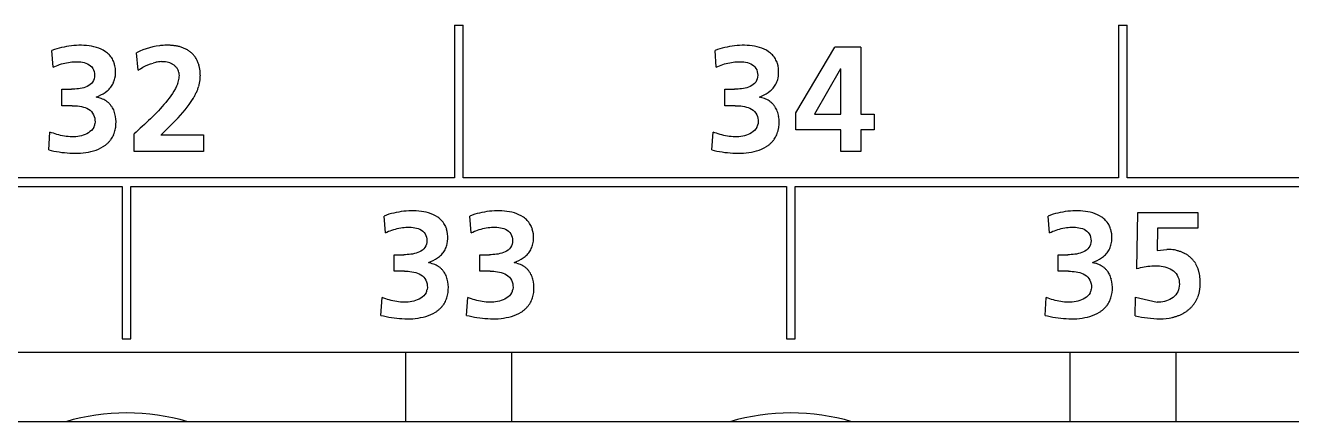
# Model space of a CAD drawing. Extents: x 168 to 388, y 259 to 356.
# Drawn here: x 346.51 to 361.04, y 277.77 to 282.32 of the extents above; entities that cross this region are included whole.
import ezdxf

# ---------------------------------------------------------------- set-up
doc = ezdxf.new("R2010")
doc.units = 0
doc.header["$MEASUREMENT"] = 0
doc.layers.get('0').update_dxf_attribs({"linetype": 'CONTINUOUS'})

msp = doc.modelspace()

# ---------------------------------------------------------------- linework, layer by layer
at = {"color": 7, "linetype": 'Continuous'}
for p, q in [((351.434, 282.318), (351.434, 280.568)), ((351.434, 282.318), (351.533, 282.318)), ((351.533, 280.568), (351.533, 282.318)), ((359.053, 282.318), (359.053, 280.568)), ((359.053, 282.318), (359.153, 282.318)), ((359.153, 280.568), (359.153, 282.318)), ((346.845, 282.039), (346.818, 282.029)), ((346.832, 281.837), (346.818, 282.029)), ((346.872, 282.048), (346.845, 282.039)), ((346.9, 282.056), (346.872, 282.048)), ((346.928, 282.063), (346.9, 282.056)), ((346.956, 282.069), (346.928, 282.063)), ((346.984, 282.075), (346.956, 282.069)), ((347.013, 282.079), (346.984, 282.075)), ((347.041, 282.083), (347.013, 282.079)), ((347.07, 282.086), (347.041, 282.083)), ((347.099, 282.088), (347.07, 282.086)), ((347.127, 282.089), (347.099, 282.088)), ((347.156, 282.089), (347.127, 282.089)), ((347.185, 282.088), (347.156, 282.089)), ((347.214, 282.086), (347.185, 282.088)), ((347.243, 282.083), (347.214, 282.086)), ((347.271, 282.078), (347.243, 282.083)), ((347.299, 282.072), (347.271, 282.078)), ((347.327, 282.064), (347.299, 282.072)), ((347.354, 282.055), (347.327, 282.064)), ((347.381, 282.044), (347.354, 282.055)), ((347.407, 282.031), (347.381, 282.044)), ((347.431, 282.015), (347.407, 282.031)), ((347.824, 282.02), (347.788, 282.003)), ((347.807, 281.804), (347.788, 282.003)), ((347.86, 282.035), (347.824, 282.02)), ((347.898, 282.049), (347.86, 282.035)), ((347.936, 282.06), (347.898, 282.049)), ((347.975, 282.07), (347.936, 282.06)), ((348.014, 282.078), (347.975, 282.07)), ((348.053, 282.084), (348.014, 282.078)), ((354.452, 282.039), (354.425, 282.029)), ((354.438, 281.837), (354.425, 282.029)), ((354.479, 282.048), (354.452, 282.039)), ((354.507, 282.056), (354.479, 282.048)), ((354.535, 282.063), (354.507, 282.056)), ((354.562, 282.069), (354.535, 282.063)), ((354.591, 282.075), (354.562, 282.069)), ((354.619, 282.079), (354.591, 282.075)), ((354.648, 282.083), (354.619, 282.079)), ((354.677, 282.086), (354.648, 282.083)), ((354.705, 282.088), (354.677, 282.086)), ((354.734, 282.089), (354.705, 282.088)), ((354.763, 282.089), (354.734, 282.089)), ((354.792, 282.088), (354.763, 282.089)), ((354.821, 282.086), (354.792, 282.088)), ((354.849, 282.083), (354.821, 282.086)), ((354.878, 282.078), (354.849, 282.083)), ((354.906, 282.072), (354.878, 282.078)), ((354.934, 282.064), (354.906, 282.072)), ((354.961, 282.055), (354.934, 282.064)), ((354.988, 282.044), (354.961, 282.055)), ((355.013, 282.031), (354.988, 282.044)), ((355.038, 282.015), (355.013, 282.031)), ((355.35, 281.313), (355.799, 282.068)), ((356.097, 282.068), (355.799, 282.068)), ((356.097, 282.068), (356.097, 281.297)), ((346.832, 281.837), (346.849, 281.845)), ((346.849, 281.845), (346.868, 281.853)), ((346.868, 281.853), (346.887, 281.861)), ((346.887, 281.861), (346.906, 281.868)), ((346.906, 281.868), (346.926, 281.874)), ((346.926, 281.874), (346.946, 281.88)), ((346.946, 281.88), (346.966, 281.885)), ((346.966, 281.885), (346.986, 281.889)), ((346.986, 281.889), (347.006, 281.893)), ((347.006, 281.893), (347.026, 281.895)), ((347.026, 281.895), (347.046, 281.898)), ((347.046, 281.898), (347.067, 281.899)), ((347.067, 281.899), (347.087, 281.9)), ((347.087, 281.9), (347.107, 281.9)), ((347.107, 281.9), (347.128, 281.899)), ((347.128, 281.899), (347.148, 281.898)), ((347.148, 281.898), (347.168, 281.895)), ((347.168, 281.895), (347.188, 281.89)), ((347.188, 281.89), (347.208, 281.884)), ((347.208, 281.884), (347.227, 281.876)), ((347.227, 281.876), (347.245, 281.866)), ((347.245, 281.866), (347.261, 281.854)), ((347.261, 281.854), (347.275, 281.84)), ((347.275, 281.84), (347.287, 281.823)), ((347.287, 281.823), (347.296, 281.805)), ((347.54, 281.852), (347.533, 281.88)), ((347.545, 281.824), (347.54, 281.852)), ((347.547, 281.795), (347.545, 281.824)), ((347.807, 281.804), (347.832, 281.82)), ((347.832, 281.82), (347.86, 281.836)), ((347.86, 281.836), (347.889, 281.851)), ((347.889, 281.851), (347.918, 281.864)), ((347.918, 281.864), (347.948, 281.875)), ((347.948, 281.875), (347.978, 281.885)), ((354.438, 281.837), (354.456, 281.845)), ((354.456, 281.845), (354.475, 281.853)), ((354.475, 281.853), (354.494, 281.861)), ((354.494, 281.861), (354.513, 281.868)), ((354.513, 281.868), (354.533, 281.874)), ((354.533, 281.874), (354.553, 281.88)), ((354.553, 281.88), (354.572, 281.885)), ((354.572, 281.885), (354.592, 281.889)), ((354.592, 281.889), (354.612, 281.893)), ((354.612, 281.893), (354.633, 281.895)), ((354.633, 281.895), (354.653, 281.898)), ((354.653, 281.898), (354.673, 281.899)), ((354.673, 281.899), (354.694, 281.9)), ((354.694, 281.9), (354.714, 281.9)), ((354.714, 281.9), (354.735, 281.899)), ((354.735, 281.899), (354.755, 281.898)), ((354.755, 281.898), (354.775, 281.895)), ((354.775, 281.895), (354.795, 281.89)), ((354.795, 281.89), (354.815, 281.884)), ((354.815, 281.884), (354.834, 281.876)), ((354.834, 281.876), (354.852, 281.866)), ((354.852, 281.866), (354.868, 281.854)), ((354.868, 281.854), (354.882, 281.84)), ((354.882, 281.84), (354.894, 281.823)), ((354.894, 281.823), (354.903, 281.805)), ((355.147, 281.852), (355.14, 281.88)), ((355.152, 281.824), (355.147, 281.852)), ((355.154, 281.795), (355.152, 281.824)), ((347.295, 281.685), (347.284, 281.667)), ((347.302, 281.705), (347.295, 281.685)), ((347.296, 281.805), (347.302, 281.786)), ((347.302, 281.786), (347.306, 281.765)), ((347.306, 281.725), (347.302, 281.705)), ((347.306, 281.765), (347.307, 281.745)), ((347.307, 281.745), (347.306, 281.725)), ((347.54, 281.71), (347.545, 281.739)), ((347.545, 281.739), (347.547, 281.767)), ((347.547, 281.767), (347.547, 281.795)), ((354.901, 281.685), (354.891, 281.667)), ((354.909, 281.704), (354.901, 281.685)), ((354.903, 281.805), (354.909, 281.785)), ((354.909, 281.785), (354.913, 281.764)), ((354.913, 281.724), (354.909, 281.704)), ((354.913, 281.764), (354.914, 281.744)), ((354.914, 281.744), (354.913, 281.724)), ((355.147, 281.71), (355.152, 281.739)), ((355.152, 281.739), (355.154, 281.767)), ((355.154, 281.767), (355.154, 281.795)), ((355.864, 281.818), (355.567, 281.297)), ((355.864, 281.818), (355.867, 281.818)), ((355.867, 281.297), (355.867, 281.818)), ((346.931, 281.395), (346.931, 281.584)), ((346.931, 281.584), (347.041, 281.584)), ((347.062, 281.585), (347.041, 281.584)), ((347.082, 281.586), (347.062, 281.585)), ((347.102, 281.587), (347.082, 281.586)), ((347.123, 281.59), (347.102, 281.587)), ((347.143, 281.593), (347.123, 281.59)), ((347.163, 281.597), (347.143, 281.593)), ((347.183, 281.602), (347.163, 281.597)), ((347.202, 281.609), (347.183, 281.602)), ((347.221, 281.617), (347.202, 281.609)), ((347.239, 281.626), (347.221, 281.617)), ((347.256, 281.638), (347.239, 281.626)), ((347.271, 281.651), (347.256, 281.638)), ((347.284, 281.667), (347.271, 281.651)), ((347.379, 281.519), (347.404, 281.532)), ((347.404, 281.532), (347.428, 281.548)), ((347.428, 281.548), (347.451, 281.565)), ((348.2, 281.536), (348.182, 281.509)), ((348.217, 281.563), (348.2, 281.536)), ((348.233, 281.591), (348.217, 281.563)), ((348.248, 281.619), (348.233, 281.591)), ((348.26, 281.649), (348.248, 281.619)), ((354.538, 281.395), (354.538, 281.584)), ((354.538, 281.584), (354.648, 281.584)), ((354.668, 281.585), (354.648, 281.584)), ((354.689, 281.586), (354.668, 281.585)), ((354.709, 281.587), (354.689, 281.586)), ((354.729, 281.59), (354.709, 281.587)), ((354.75, 281.593), (354.729, 281.59)), ((354.77, 281.597), (354.75, 281.593)), ((354.789, 281.602), (354.77, 281.597)), ((354.809, 281.609), (354.789, 281.602)), ((354.828, 281.617), (354.809, 281.609)), ((354.846, 281.626), (354.828, 281.617)), ((354.863, 281.638), (354.846, 281.626)), ((354.878, 281.651), (354.863, 281.638)), ((354.891, 281.667), (354.878, 281.651)), ((354.986, 281.519), (355.011, 281.532)), ((355.011, 281.532), (355.035, 281.548)), ((355.035, 281.548), (355.058, 281.565)), ((347.048, 281.395), (346.931, 281.395)), ((347.048, 281.395), (347.069, 281.395)), ((347.069, 281.395), (347.091, 281.394)), ((347.091, 281.394), (347.112, 281.392)), ((347.112, 281.392), (347.134, 281.389)), ((347.134, 281.389), (347.156, 281.385)), ((347.156, 281.385), (347.178, 281.38)), ((347.326, 281.495), (347.353, 281.506)), ((347.353, 281.506), (347.379, 281.519)), ((348.081, 281.385), (348.06, 281.361)), ((348.102, 281.409), (348.081, 281.385)), ((348.123, 281.433), (348.102, 281.409)), ((348.143, 281.458), (348.123, 281.433)), ((348.163, 281.483), (348.143, 281.458)), ((348.182, 281.509), (348.163, 281.483)), ((348.369, 281.378), (348.393, 281.41)), ((348.393, 281.41), (348.415, 281.443)), ((348.415, 281.443), (348.436, 281.476)), ((354.655, 281.395), (354.538, 281.395)), ((354.655, 281.395), (354.676, 281.395)), ((354.676, 281.395), (354.698, 281.394)), ((354.698, 281.394), (354.719, 281.392)), ((354.719, 281.392), (354.741, 281.389)), ((354.741, 281.389), (354.763, 281.385)), ((354.763, 281.385), (354.784, 281.38)), ((354.933, 281.495), (354.959, 281.506)), ((354.959, 281.506), (354.986, 281.519)), ((347.178, 281.38), (347.198, 281.373)), ((347.198, 281.373), (347.218, 281.365)), ((347.218, 281.365), (347.237, 281.355)), ((347.237, 281.355), (347.255, 281.342)), ((347.255, 281.342), (347.27, 281.328)), ((347.27, 281.328), (347.284, 281.311)), ((347.284, 281.311), (347.295, 281.292)), ((347.295, 281.292), (347.303, 281.272)), ((347.303, 281.272), (347.308, 281.251)), ((347.308, 281.251), (347.311, 281.23)), ((347.551, 281.242), (347.547, 281.272)), ((347.553, 281.212), (347.551, 281.242)), ((347.948, 281.246), (347.925, 281.224)), ((347.971, 281.269), (347.948, 281.246)), ((347.993, 281.291), (347.971, 281.269)), ((348.016, 281.314), (347.993, 281.291)), ((348.038, 281.337), (348.016, 281.314)), ((348.06, 281.361), (348.038, 281.337)), ((348.238, 281.228), (348.265, 281.257)), ((348.265, 281.257), (348.292, 281.286)), ((348.292, 281.286), (348.318, 281.316)), ((348.318, 281.316), (348.344, 281.347)), ((348.344, 281.347), (348.369, 281.378)), ((354.784, 281.38), (354.805, 281.373)), ((354.805, 281.373), (354.825, 281.365)), ((354.825, 281.365), (354.844, 281.355)), ((354.844, 281.355), (354.862, 281.342)), ((354.862, 281.342), (354.877, 281.328)), ((354.877, 281.328), (354.891, 281.311)), ((354.891, 281.311), (354.902, 281.292)), ((354.902, 281.292), (354.91, 281.272)), ((354.91, 281.272), (354.915, 281.251)), ((354.915, 281.251), (354.918, 281.23)), ((355.158, 281.242), (355.154, 281.272)), ((355.159, 281.212), (355.158, 281.242)), ((355.35, 281.119), (355.35, 281.313)), ((355.567, 281.297), (355.867, 281.297)), ((356.097, 281.297), (356.25, 281.297)), ((356.25, 281.297), (356.25, 281.119)), ((347.254, 281.097), (347.236, 281.085)), ((347.27, 281.111), (347.254, 281.097)), ((347.285, 281.128), (347.27, 281.111)), ((347.297, 281.146), (347.285, 281.128)), ((347.312, 281.208), (347.31, 281.187)), ((347.311, 281.23), (347.312, 281.208)), ((347.544, 281.12), (347.549, 281.15)), ((347.549, 281.15), (347.552, 281.181)), ((347.552, 281.181), (347.553, 281.212)), ((347.807, 281.115), (347.784, 281.093)), ((347.831, 281.136), (347.807, 281.115)), ((347.854, 281.158), (347.831, 281.136)), ((347.878, 281.18), (347.854, 281.158)), ((347.901, 281.202), (347.878, 281.18)), ((347.925, 281.224), (347.901, 281.202)), ((348.097, 281.087), (348.125, 281.115)), ((348.125, 281.115), (348.154, 281.143)), ((348.154, 281.143), (348.182, 281.171)), ((348.182, 281.171), (348.21, 281.199)), ((348.21, 281.199), (348.238, 281.228)), ((354.861, 281.097), (354.843, 281.085)), ((354.877, 281.111), (354.861, 281.097)), ((354.892, 281.128), (354.877, 281.111)), ((354.904, 281.146), (354.892, 281.128)), ((354.919, 281.208), (354.917, 281.187)), ((354.918, 281.23), (354.919, 281.208)), ((355.151, 281.12), (355.156, 281.15)), ((355.156, 281.15), (355.159, 281.181)), ((355.159, 281.181), (355.159, 281.212)), ((355.867, 281.119), (355.35, 281.119)), ((355.867, 280.87), (355.867, 281.119)), ((356.097, 281.119), (356.097, 280.87)), ((356.25, 281.119), (356.097, 281.119)), ((346.78, 280.889), (346.794, 281.093)), ((346.814, 281.085), (346.794, 281.093)), ((346.835, 281.078), (346.814, 281.085)), ((346.854, 281.071), (346.835, 281.078)), ((346.875, 281.065), (346.854, 281.071)), ((346.896, 281.06), (346.875, 281.065)), ((346.917, 281.054), (346.896, 281.06)), ((346.938, 281.05), (346.917, 281.054)), ((346.96, 281.046), (346.938, 281.05)), ((346.981, 281.043), (346.96, 281.046)), ((347.004, 281.041), (346.981, 281.043)), ((347.026, 281.039), (347.004, 281.041)), ((347.047, 281.038), (347.026, 281.039)), ((347.069, 281.038), (347.047, 281.038)), ((347.091, 281.039), (347.069, 281.038)), ((347.113, 281.042), (347.091, 281.039)), ((347.135, 281.046), (347.113, 281.042)), ((347.156, 281.051), (347.135, 281.046)), ((347.177, 281.057), (347.156, 281.051)), ((347.197, 281.065), (347.177, 281.057)), ((347.217, 281.074), (347.197, 281.065)), ((347.236, 281.085), (347.217, 281.074)), ((347.784, 281.093), (347.76, 281.071)), ((347.76, 280.87), (347.76, 281.071)), ((348.068, 281.059), (348.557, 281.059)), ((348.069, 281.059), (348.097, 281.087)), ((348.557, 281.059), (348.557, 280.87)), ((354.387, 280.889), (354.401, 281.093)), ((354.421, 281.085), (354.401, 281.093)), ((354.441, 281.078), (354.421, 281.085)), ((354.461, 281.071), (354.441, 281.078)), ((354.482, 281.065), (354.461, 281.071)), ((354.503, 281.06), (354.482, 281.065)), ((354.524, 281.054), (354.503, 281.06)), ((354.545, 281.05), (354.524, 281.054)), ((354.567, 281.046), (354.545, 281.05)), ((354.588, 281.043), (354.567, 281.046)), ((354.611, 281.041), (354.588, 281.043)), ((354.632, 281.039), (354.611, 281.041)), ((354.654, 281.038), (354.632, 281.039)), ((354.676, 281.038), (354.654, 281.038)), ((354.698, 281.039), (354.676, 281.038)), ((354.72, 281.042), (354.698, 281.039)), ((354.742, 281.046), (354.72, 281.042)), ((354.763, 281.051), (354.742, 281.046)), ((354.784, 281.057), (354.763, 281.051)), ((354.804, 281.065), (354.784, 281.057)), ((354.824, 281.074), (354.804, 281.065)), ((354.843, 281.085), (354.824, 281.074)), ((346.78, 280.889), (346.809, 280.881)), ((346.809, 280.881), (346.839, 280.874)), ((346.839, 280.874), (346.869, 280.869)), ((346.869, 280.869), (346.899, 280.864)), ((346.899, 280.864), (346.93, 280.859)), ((346.93, 280.859), (346.96, 280.856)), ((346.96, 280.856), (346.991, 280.853)), ((346.991, 280.853), (347.022, 280.851)), ((347.022, 280.851), (347.052, 280.85)), ((347.052, 280.85), (347.083, 280.849)), ((347.083, 280.849), (347.113, 280.849)), ((347.113, 280.849), (347.144, 280.851)), ((347.144, 280.851), (347.174, 280.853)), ((347.174, 280.853), (347.205, 280.857)), ((347.205, 280.857), (347.235, 280.862)), ((347.235, 280.862), (347.265, 280.868)), ((347.265, 280.868), (347.295, 280.876)), ((347.295, 280.876), (347.324, 280.886)), ((347.324, 280.886), (347.352, 280.897)), ((347.352, 280.897), (347.38, 280.91)), ((347.38, 280.91), (347.406, 280.926)), ((348.557, 280.87), (347.76, 280.87)), ((354.387, 280.889), (354.416, 280.881)), ((354.416, 280.881), (354.446, 280.874)), ((354.446, 280.874), (354.476, 280.869)), ((354.476, 280.869), (354.506, 280.864)), ((354.506, 280.864), (354.537, 280.859)), ((354.537, 280.859), (354.567, 280.856)), ((354.567, 280.856), (354.598, 280.853)), ((354.598, 280.853), (354.628, 280.851)), ((354.628, 280.851), (354.659, 280.85)), ((354.659, 280.85), (354.689, 280.849)), ((354.689, 280.849), (354.72, 280.849)), ((354.72, 280.849), (354.751, 280.851)), ((354.751, 280.851), (354.781, 280.853)), ((354.781, 280.853), (354.812, 280.857)), ((354.812, 280.857), (354.842, 280.862)), ((354.842, 280.862), (354.872, 280.868)), ((354.872, 280.868), (354.901, 280.876)), ((354.901, 280.876), (354.93, 280.886)), ((354.93, 280.886), (354.959, 280.897)), ((354.959, 280.897), (354.986, 280.91)), ((354.986, 280.91), (355.013, 280.926)), ((356.097, 280.87), (355.867, 280.87)), ((351.434, 280.568), (343.914, 280.568)), ((359.053, 280.568), (351.533, 280.568)), ((366.673, 280.568), (359.153, 280.568)), ((340.203, 280.468), (347.623, 280.468)), ((347.623, 280.468), (347.623, 278.718)), ((347.723, 280.468), (355.243, 280.468)), ((347.723, 278.718), (347.723, 280.468)), ((355.243, 280.468), (355.243, 278.718)), ((355.343, 280.468), (362.863, 280.468)), ((355.343, 278.718), (355.343, 280.468)), ((350.657, 280.139), (350.63, 280.128)), ((350.644, 279.936), (350.63, 280.128)), ((350.684, 280.148), (350.657, 280.139)), ((350.712, 280.156), (350.684, 280.148)), ((350.74, 280.163), (350.712, 280.156)), ((350.768, 280.169), (350.74, 280.163)), ((350.796, 280.174), (350.768, 280.169)), ((350.825, 280.179), (350.796, 280.174)), ((350.853, 280.183), (350.825, 280.179)), ((350.882, 280.185), (350.853, 280.183)), ((350.911, 280.187), (350.882, 280.185)), ((350.939, 280.188), (350.911, 280.187)), ((350.968, 280.189), (350.939, 280.188)), ((350.997, 280.188), (350.968, 280.189)), ((351.026, 280.186), (350.997, 280.188)), ((351.055, 280.182), (351.026, 280.186)), ((351.083, 280.178), (351.055, 280.182)), ((351.111, 280.172), (351.083, 280.178)), ((351.139, 280.164), (351.111, 280.172)), ((351.166, 280.155), (351.139, 280.164)), ((351.193, 280.143), (351.166, 280.155)), ((351.219, 280.13), (351.193, 280.143)), ((351.243, 280.115), (351.219, 280.13)), ((351.639, 280.139), (351.612, 280.128)), ((351.626, 279.936), (351.612, 280.128)), ((351.667, 280.148), (351.639, 280.139)), ((351.694, 280.156), (351.667, 280.148)), ((351.722, 280.163), (351.694, 280.156)), ((351.75, 280.169), (351.722, 280.163)), ((351.779, 280.174), (351.75, 280.169)), ((351.807, 280.179), (351.779, 280.174)), ((351.836, 280.183), (351.807, 280.179)), ((351.864, 280.185), (351.836, 280.183)), ((351.893, 280.187), (351.864, 280.185)), ((351.922, 280.188), (351.893, 280.187)), ((351.951, 280.189), (351.922, 280.188)), ((351.98, 280.188), (351.951, 280.189)), ((352.009, 280.186), (351.98, 280.188)), ((352.037, 280.182), (352.009, 280.186)), ((352.066, 280.178), (352.037, 280.182)), ((352.094, 280.172), (352.066, 280.178)), ((352.122, 280.164), (352.094, 280.172)), ((352.149, 280.155), (352.122, 280.164)), ((352.175, 280.143), (352.149, 280.155)), ((352.201, 280.13), (352.175, 280.143)), ((352.226, 280.115), (352.201, 280.13)), ((358.274, 280.138), (358.247, 280.128)), ((358.261, 279.936), (358.247, 280.128)), ((358.302, 280.148), (358.274, 280.138)), ((358.329, 280.156), (358.302, 280.148)), ((358.357, 280.163), (358.329, 280.156)), ((358.385, 280.169), (358.357, 280.163)), ((358.414, 280.174), (358.385, 280.169)), ((358.442, 280.179), (358.414, 280.174)), ((358.471, 280.183), (358.442, 280.179)), ((358.5, 280.185), (358.471, 280.183)), ((358.528, 280.187), (358.5, 280.185)), ((358.557, 280.188), (358.528, 280.187)), ((358.586, 280.189), (358.557, 280.188)), ((358.615, 280.188), (358.586, 280.189)), ((358.644, 280.186), (358.615, 280.188)), ((358.672, 280.182), (358.644, 280.186)), ((358.701, 280.178), (358.672, 280.182)), ((358.729, 280.172), (358.701, 280.178)), ((358.757, 280.164), (358.729, 280.172)), ((358.784, 280.155), (358.757, 280.164)), ((358.811, 280.143), (358.784, 280.155)), ((358.836, 280.13), (358.811, 280.143)), ((358.861, 280.115), (358.836, 280.13)), ((359.262, 279.524), (359.273, 280.168)), ((359.273, 280.168), (359.962, 280.168)), ((359.962, 280.168), (359.962, 279.99)), ((350.644, 279.936), (350.661, 279.945)), ((350.661, 279.945), (350.68, 279.953)), ((350.68, 279.953), (350.699, 279.96)), ((350.699, 279.96), (350.718, 279.967)), ((350.718, 279.967), (350.738, 279.974)), ((350.738, 279.974), (350.758, 279.979)), ((350.758, 279.979), (350.778, 279.984)), ((350.778, 279.984), (350.798, 279.989)), ((350.798, 279.989), (350.818, 279.992)), ((350.818, 279.992), (350.838, 279.995)), ((350.838, 279.995), (350.858, 279.997)), ((350.858, 279.997), (350.879, 279.999)), ((350.879, 279.999), (350.899, 280)), ((350.899, 280), (350.919, 280)), ((350.919, 280), (350.94, 279.999)), ((350.94, 279.999), (350.96, 279.997)), ((350.96, 279.997), (350.98, 279.994)), ((350.98, 279.994), (351, 279.99)), ((351, 279.99), (351.02, 279.984)), ((351.02, 279.984), (351.039, 279.976)), ((351.039, 279.976), (351.057, 279.966)), ((351.057, 279.966), (351.073, 279.954)), ((351.073, 279.954), (351.087, 279.939)), ((351.087, 279.939), (351.099, 279.923)), ((351.352, 279.952), (351.345, 279.979)), ((351.357, 279.924), (351.352, 279.952)), ((351.626, 279.936), (351.644, 279.945)), ((351.644, 279.945), (351.663, 279.953)), ((351.663, 279.953), (351.682, 279.96)), ((351.682, 279.96), (351.701, 279.967)), ((351.701, 279.967), (351.72, 279.974)), ((351.72, 279.974), (351.74, 279.979)), ((351.74, 279.979), (351.76, 279.984)), ((351.76, 279.984), (351.78, 279.989)), ((351.78, 279.989), (351.8, 279.992)), ((351.8, 279.992), (351.82, 279.995)), ((351.82, 279.995), (351.841, 279.997)), ((351.841, 279.997), (351.861, 279.999)), ((351.861, 279.999), (351.881, 280)), ((351.881, 280), (351.902, 280)), ((351.902, 280), (351.922, 279.999)), ((351.922, 279.999), (351.943, 279.997)), ((351.943, 279.997), (351.963, 279.994)), ((351.963, 279.994), (351.983, 279.99)), ((351.983, 279.99), (352.002, 279.984)), ((352.002, 279.984), (352.021, 279.976)), ((352.021, 279.976), (352.039, 279.966)), ((352.039, 279.966), (352.055, 279.954)), ((352.055, 279.954), (352.07, 279.939)), ((352.07, 279.939), (352.082, 279.923)), ((352.335, 279.952), (352.328, 279.979)), ((352.34, 279.924), (352.335, 279.952)), ((358.261, 279.936), (358.279, 279.945)), ((358.279, 279.945), (358.298, 279.953)), ((358.298, 279.953), (358.317, 279.96)), ((358.317, 279.96), (358.336, 279.967)), ((358.336, 279.967), (358.355, 279.974)), ((358.355, 279.974), (358.375, 279.979)), ((358.375, 279.979), (358.395, 279.984)), ((358.395, 279.984), (358.415, 279.989)), ((358.415, 279.989), (358.435, 279.992)), ((358.435, 279.992), (358.456, 279.995)), ((358.456, 279.995), (358.476, 279.997)), ((358.476, 279.997), (358.496, 279.999)), ((358.496, 279.999), (358.517, 280)), ((358.517, 280), (358.537, 280)), ((358.537, 280), (358.558, 279.999)), ((358.558, 279.999), (358.578, 279.997)), ((358.578, 279.997), (358.598, 279.994)), ((358.598, 279.994), (358.618, 279.99)), ((358.618, 279.99), (358.638, 279.984)), ((358.638, 279.984), (358.657, 279.976)), ((358.657, 279.976), (358.674, 279.966)), ((358.674, 279.966), (358.691, 279.954)), ((358.691, 279.954), (358.705, 279.939)), ((358.705, 279.939), (358.717, 279.923)), ((358.97, 279.952), (358.963, 279.979)), ((358.975, 279.924), (358.97, 279.952)), ((359.5, 279.99), (359.495, 279.734)), ((359.962, 279.99), (359.5, 279.99)), ((351.099, 279.923), (351.108, 279.904)), ((351.114, 279.804), (351.107, 279.785)), ((351.108, 279.904), (351.114, 279.885)), ((351.114, 279.885), (351.118, 279.865)), ((351.118, 279.824), (351.114, 279.804)), ((351.118, 279.865), (351.119, 279.845)), ((351.119, 279.845), (351.118, 279.824)), ((351.352, 279.81), (351.357, 279.838)), ((351.359, 279.895), (351.357, 279.924)), ((351.357, 279.838), (351.359, 279.867)), ((351.359, 279.867), (351.359, 279.895)), ((352.082, 279.923), (352.091, 279.904)), ((352.097, 279.804), (352.089, 279.785)), ((352.091, 279.904), (352.097, 279.885)), ((352.097, 279.885), (352.1, 279.865)), ((352.101, 279.824), (352.097, 279.804)), ((352.1, 279.865), (352.102, 279.845)), ((352.102, 279.845), (352.101, 279.824)), ((352.335, 279.81), (352.34, 279.838)), ((352.342, 279.895), (352.34, 279.924)), ((352.34, 279.838), (352.342, 279.867)), ((352.342, 279.867), (352.342, 279.895)), ((358.717, 279.923), (358.726, 279.904)), ((358.732, 279.803), (358.724, 279.784)), ((358.726, 279.904), (358.732, 279.884)), ((358.732, 279.884), (358.736, 279.864)), ((358.736, 279.823), (358.732, 279.803)), ((358.736, 279.864), (358.737, 279.844)), ((358.737, 279.844), (358.736, 279.823)), ((358.97, 279.81), (358.975, 279.838)), ((358.977, 279.895), (358.975, 279.924)), ((358.975, 279.838), (358.977, 279.867)), ((358.977, 279.867), (358.977, 279.895)), ((350.743, 279.495), (350.743, 279.684)), ((350.743, 279.684), (350.853, 279.684)), ((350.874, 279.684), (350.853, 279.684)), ((350.894, 279.685), (350.874, 279.684)), ((350.914, 279.687), (350.894, 279.685)), ((350.935, 279.689), (350.914, 279.687)), ((350.955, 279.692), (350.935, 279.689)), ((350.975, 279.697), (350.955, 279.692)), ((350.995, 279.702), (350.975, 279.697)), ((351.014, 279.708), (350.995, 279.702)), ((351.033, 279.716), (351.014, 279.708)), ((351.051, 279.726), (351.033, 279.716)), ((351.068, 279.738), (351.051, 279.726)), ((351.083, 279.751), (351.068, 279.738)), ((351.096, 279.767), (351.083, 279.751)), ((351.107, 279.785), (351.096, 279.767)), ((351.216, 279.632), (351.24, 279.648)), ((351.24, 279.648), (351.263, 279.665)), ((351.726, 279.495), (351.726, 279.684)), ((351.726, 279.684), (351.836, 279.684)), ((351.856, 279.684), (351.836, 279.684)), ((351.876, 279.685), (351.856, 279.684)), ((351.897, 279.687), (351.876, 279.685)), ((351.917, 279.689), (351.897, 279.687)), ((351.937, 279.692), (351.917, 279.689)), ((351.957, 279.697), (351.937, 279.692)), ((351.977, 279.702), (351.957, 279.697)), ((351.996, 279.708), (351.977, 279.702)), ((352.015, 279.716), (351.996, 279.708)), ((352.033, 279.726), (352.015, 279.716)), ((352.05, 279.738), (352.033, 279.726)), ((352.065, 279.751), (352.05, 279.738)), ((352.079, 279.767), (352.065, 279.751)), ((352.089, 279.785), (352.079, 279.767)), ((352.199, 279.632), (352.223, 279.648)), ((352.223, 279.648), (352.246, 279.665)), ((358.361, 279.495), (358.361, 279.684)), ((358.361, 279.684), (358.471, 279.684)), ((358.491, 279.684), (358.471, 279.684)), ((358.511, 279.685), (358.491, 279.684)), ((358.532, 279.687), (358.511, 279.685)), ((358.552, 279.689), (358.532, 279.687)), ((358.572, 279.692), (358.552, 279.689)), ((358.592, 279.697), (358.572, 279.692)), ((358.612, 279.702), (358.592, 279.697)), ((358.631, 279.708), (358.612, 279.702)), ((358.65, 279.716), (358.631, 279.708)), ((358.668, 279.726), (358.65, 279.716)), ((358.685, 279.738), (358.668, 279.726)), ((358.701, 279.751), (358.685, 279.738)), ((358.714, 279.767), (358.701, 279.751)), ((358.724, 279.784), (358.714, 279.767)), ((358.834, 279.632), (358.858, 279.648)), ((358.858, 279.648), (358.881, 279.665)), ((359.495, 279.734), (359.605, 279.746)), ((351.138, 279.595), (351.165, 279.606)), ((351.165, 279.606), (351.191, 279.618)), ((351.191, 279.618), (351.216, 279.632)), ((352.121, 279.595), (352.147, 279.606)), ((352.147, 279.606), (352.173, 279.618)), ((352.173, 279.618), (352.199, 279.632)), ((358.756, 279.595), (358.782, 279.606)), ((358.782, 279.606), (358.809, 279.618)), ((358.809, 279.618), (358.834, 279.632)), ((359.263, 279.525), (359.284, 279.531)), ((359.284, 279.531), (359.305, 279.536)), ((359.305, 279.536), (359.326, 279.541)), ((359.326, 279.541), (359.347, 279.546)), ((359.347, 279.546), (359.369, 279.549)), ((359.369, 279.549), (359.39, 279.552)), ((359.39, 279.552), (359.412, 279.554)), ((359.412, 279.554), (359.434, 279.556)), ((359.434, 279.556), (359.456, 279.557)), ((359.456, 279.557), (359.477, 279.557)), ((359.477, 279.557), (359.499, 279.556)), ((359.499, 279.556), (359.521, 279.555)), ((359.521, 279.555), (359.543, 279.552)), ((359.543, 279.552), (359.564, 279.549)), ((359.564, 279.549), (359.585, 279.544)), ((359.585, 279.544), (359.606, 279.538)), ((359.606, 279.538), (359.626, 279.531)), ((359.626, 279.531), (359.646, 279.522)), ((359.646, 279.522), (359.665, 279.511)), ((359.665, 279.511), (359.683, 279.498)), ((359.683, 279.498), (359.699, 279.484)), ((350.86, 279.495), (350.743, 279.495)), ((350.86, 279.495), (350.881, 279.495)), ((350.881, 279.495), (350.903, 279.494)), ((350.903, 279.494), (350.924, 279.492)), ((350.924, 279.492), (350.946, 279.489)), ((350.946, 279.489), (350.968, 279.485)), ((350.968, 279.485), (350.99, 279.48)), ((350.99, 279.48), (351.01, 279.473)), ((351.01, 279.473), (351.03, 279.465)), ((351.03, 279.465), (351.049, 279.454)), ((351.049, 279.454), (351.067, 279.442)), ((351.067, 279.442), (351.082, 279.427)), ((351.082, 279.427), (351.096, 279.41)), ((351.096, 279.41), (351.107, 279.391)), ((351.107, 279.391), (351.115, 279.372)), ((351.115, 279.372), (351.12, 279.351)), ((351.12, 279.351), (351.123, 279.33)), ((351.363, 279.342), (351.359, 279.372)), ((351.843, 279.495), (351.726, 279.495)), ((351.843, 279.495), (351.864, 279.495)), ((351.864, 279.495), (351.885, 279.494)), ((351.885, 279.494), (351.907, 279.492)), ((351.907, 279.492), (351.929, 279.489)), ((351.929, 279.489), (351.951, 279.485)), ((351.951, 279.485), (351.972, 279.48)), ((351.972, 279.48), (351.993, 279.473)), ((351.993, 279.473), (352.013, 279.465)), ((352.013, 279.465), (352.032, 279.454)), ((352.032, 279.454), (352.049, 279.442)), ((352.049, 279.442), (352.065, 279.427)), ((352.065, 279.427), (352.079, 279.41)), ((352.079, 279.41), (352.09, 279.391)), ((352.09, 279.391), (352.097, 279.372)), ((352.097, 279.372), (352.103, 279.351)), ((352.103, 279.351), (352.106, 279.33)), ((352.346, 279.342), (352.342, 279.372)), ((358.477, 279.495), (358.361, 279.495)), ((358.479, 279.495), (358.5, 279.495)), ((358.5, 279.495), (358.522, 279.493)), ((358.522, 279.493), (358.543, 279.492)), ((358.543, 279.492), (358.565, 279.489)), ((358.565, 279.489), (358.586, 279.485)), ((358.586, 279.485), (358.607, 279.48)), ((358.607, 279.48), (358.628, 279.473)), ((358.628, 279.473), (358.648, 279.465)), ((358.648, 279.465), (358.667, 279.454)), ((358.667, 279.454), (358.685, 279.442)), ((358.685, 279.442), (358.7, 279.427)), ((358.7, 279.427), (358.714, 279.41)), ((358.714, 279.41), (358.724, 279.392)), ((358.724, 279.392), (358.733, 279.372)), ((358.733, 279.372), (358.738, 279.351)), ((358.738, 279.351), (358.741, 279.33)), ((358.981, 279.342), (358.977, 279.372)), ((359.699, 279.484), (359.713, 279.468)), ((359.713, 279.468), (359.726, 279.449)), ((359.726, 279.449), (359.735, 279.43)), ((359.735, 279.43), (359.743, 279.409)), ((359.743, 279.409), (359.748, 279.388)), ((359.748, 279.388), (359.75, 279.366)), ((359.75, 279.366), (359.751, 279.345)), ((359.991, 279.338), (359.991, 279.373)), ((351.082, 279.211), (351.066, 279.197)), ((351.097, 279.227), (351.082, 279.211)), ((351.109, 279.245), (351.097, 279.227)), ((351.124, 279.308), (351.122, 279.286)), ((351.123, 279.33), (351.124, 279.308)), ((351.356, 279.22), (351.361, 279.25)), ((351.361, 279.25), (351.364, 279.281)), ((351.365, 279.311), (351.363, 279.342)), ((351.364, 279.281), (351.365, 279.311)), ((352.065, 279.211), (352.048, 279.197)), ((352.079, 279.227), (352.065, 279.211)), ((352.091, 279.245), (352.079, 279.227)), ((352.107, 279.308), (352.105, 279.286)), ((352.106, 279.33), (352.107, 279.308)), ((352.338, 279.22), (352.344, 279.25)), ((352.344, 279.25), (352.347, 279.281)), ((352.347, 279.311), (352.346, 279.342)), ((352.347, 279.281), (352.347, 279.311)), ((358.7, 279.211), (358.684, 279.197)), ((358.715, 279.227), (358.7, 279.211)), ((358.726, 279.245), (358.715, 279.227)), ((358.742, 279.308), (358.74, 279.286)), ((358.741, 279.33), (358.742, 279.308)), ((358.974, 279.22), (358.979, 279.25)), ((358.979, 279.25), (358.982, 279.281)), ((358.982, 279.311), (358.981, 279.342)), ((358.982, 279.281), (358.982, 279.311)), ((359.695, 279.207), (359.679, 279.193)), ((359.71, 279.223), (359.695, 279.207)), ((359.722, 279.241), (359.71, 279.223)), ((359.732, 279.26), (359.722, 279.241)), ((359.74, 279.28), (359.732, 279.26)), ((359.746, 279.301), (359.74, 279.28)), ((359.749, 279.323), (359.746, 279.301)), ((359.751, 279.345), (359.749, 279.323)), ((350.592, 278.988), (350.606, 279.193)), ((350.626, 279.185), (350.606, 279.193)), ((350.646, 279.178), (350.626, 279.185)), ((350.666, 279.171), (350.646, 279.178)), ((350.687, 279.165), (350.666, 279.171)), ((350.708, 279.159), (350.687, 279.165)), ((350.729, 279.154), (350.708, 279.159)), ((350.75, 279.15), (350.729, 279.154)), ((350.772, 279.146), (350.75, 279.15)), ((350.793, 279.143), (350.772, 279.146)), ((350.816, 279.14), (350.793, 279.143)), ((350.837, 279.139), (350.816, 279.14)), ((350.859, 279.138), (350.837, 279.139)), ((350.881, 279.138), (350.859, 279.138)), ((350.903, 279.139), (350.881, 279.138)), ((350.925, 279.142), (350.903, 279.139)), ((350.947, 279.146), (350.925, 279.142)), ((350.968, 279.151), (350.947, 279.146)), ((350.989, 279.157), (350.968, 279.151)), ((351.009, 279.165), (350.989, 279.157)), ((351.029, 279.174), (351.009, 279.165)), ((351.048, 279.184), (351.029, 279.174)), ((351.066, 279.197), (351.048, 279.184)), ((351.574, 278.988), (351.588, 279.193)), ((351.609, 279.185), (351.588, 279.193)), ((351.629, 279.178), (351.609, 279.185)), ((351.649, 279.171), (351.629, 279.178)), ((351.67, 279.165), (351.649, 279.171)), ((351.69, 279.159), (351.67, 279.165)), ((351.711, 279.154), (351.69, 279.159)), ((351.733, 279.15), (351.711, 279.154)), ((351.754, 279.146), (351.733, 279.15)), ((351.776, 279.143), (351.754, 279.146)), ((351.798, 279.14), (351.776, 279.143)), ((351.82, 279.139), (351.798, 279.14)), ((351.842, 279.138), (351.82, 279.139)), ((351.863, 279.138), (351.842, 279.138)), ((351.885, 279.139), (351.863, 279.138)), ((351.907, 279.142), (351.885, 279.139)), ((351.929, 279.146), (351.907, 279.142)), ((351.951, 279.151), (351.929, 279.146)), ((351.971, 279.157), (351.951, 279.151)), ((351.992, 279.165), (351.971, 279.157)), ((352.011, 279.174), (351.992, 279.165)), ((352.03, 279.184), (352.011, 279.174)), ((352.048, 279.197), (352.03, 279.184)), ((358.21, 278.988), (358.224, 279.193)), ((358.244, 279.185), (358.224, 279.193)), ((358.264, 279.178), (358.244, 279.185)), ((358.284, 279.171), (358.264, 279.178)), ((358.305, 279.165), (358.284, 279.171)), ((358.326, 279.159), (358.305, 279.165)), ((358.347, 279.154), (358.326, 279.159)), ((358.368, 279.15), (358.347, 279.154)), ((358.39, 279.146), (358.368, 279.15)), ((358.411, 279.143), (358.39, 279.146)), ((358.433, 279.14), (358.411, 279.143)), ((358.455, 279.139), (358.433, 279.14)), ((358.477, 279.138), (358.455, 279.139)), ((358.499, 279.138), (358.477, 279.138)), ((358.521, 279.139), (358.499, 279.138)), ((358.542, 279.142), (358.521, 279.139)), ((358.565, 279.146), (358.542, 279.142)), ((358.586, 279.151), (358.565, 279.146)), ((358.607, 279.157), (358.586, 279.151)), ((358.627, 279.165), (358.607, 279.157)), ((358.647, 279.174), (358.627, 279.165)), ((358.666, 279.184), (358.647, 279.174)), ((358.684, 279.197), (358.666, 279.184)), ((359.244, 278.983), (359.249, 279.198)), ((359.249, 279.198), (359.495, 279.138)), ((359.517, 279.138), (359.495, 279.138)), ((359.538, 279.14), (359.517, 279.138)), ((359.56, 279.143), (359.538, 279.14)), ((359.581, 279.148), (359.56, 279.143)), ((359.602, 279.153), (359.581, 279.148)), ((359.623, 279.161), (359.602, 279.153)), ((359.643, 279.17), (359.623, 279.161)), ((359.661, 279.181), (359.643, 279.17)), ((359.679, 279.193), (359.661, 279.181)), ((350.592, 278.988), (350.621, 278.981)), ((350.621, 278.981), (350.651, 278.974)), ((350.651, 278.974), (350.681, 278.968)), ((350.681, 278.968), (350.711, 278.963)), ((350.711, 278.963), (350.742, 278.959)), ((350.742, 278.959), (350.772, 278.956)), ((350.772, 278.956), (350.803, 278.953)), ((350.803, 278.953), (350.833, 278.951)), ((350.833, 278.951), (350.864, 278.95)), ((350.864, 278.95), (350.895, 278.949)), ((350.895, 278.949), (350.925, 278.949)), ((350.925, 278.949), (350.956, 278.95)), ((350.956, 278.95), (350.986, 278.953)), ((350.986, 278.953), (351.017, 278.957)), ((351.017, 278.957), (351.047, 278.962)), ((351.047, 278.962), (351.077, 278.968)), ((351.077, 278.968), (351.106, 278.976)), ((351.106, 278.976), (351.136, 278.986)), ((351.136, 278.986), (351.164, 278.997)), ((351.164, 278.997), (351.192, 279.01)), ((351.192, 279.01), (351.218, 279.026)), ((351.574, 278.988), (351.603, 278.981)), ((351.603, 278.981), (351.633, 278.974)), ((351.633, 278.974), (351.663, 278.968)), ((351.663, 278.968), (351.693, 278.963)), ((351.693, 278.963), (351.725, 278.959)), ((351.725, 278.959), (351.755, 278.956)), ((351.755, 278.956), (351.785, 278.953)), ((351.785, 278.953), (351.816, 278.951)), ((351.816, 278.951), (351.847, 278.95)), ((351.847, 278.95), (351.877, 278.949)), ((351.877, 278.949), (351.908, 278.949)), ((351.908, 278.949), (351.938, 278.95)), ((351.938, 278.95), (351.969, 278.953)), ((351.969, 278.953), (351.999, 278.957)), ((351.999, 278.957), (352.03, 278.962)), ((352.03, 278.962), (352.059, 278.968)), ((352.059, 278.968), (352.089, 278.976)), ((352.089, 278.976), (352.118, 278.986)), ((352.118, 278.986), (352.147, 278.997)), ((352.147, 278.997), (352.174, 279.01)), ((352.174, 279.01), (352.201, 279.026)), ((358.21, 278.988), (358.239, 278.981)), ((358.239, 278.981), (358.268, 278.974)), ((358.268, 278.974), (358.299, 278.968)), ((358.299, 278.968), (358.329, 278.963)), ((358.329, 278.963), (358.36, 278.959)), ((358.36, 278.959), (358.39, 278.956)), ((358.39, 278.956), (358.421, 278.953)), ((358.421, 278.953), (358.451, 278.951)), ((358.451, 278.951), (358.482, 278.95)), ((358.482, 278.95), (358.512, 278.949)), ((358.512, 278.949), (358.543, 278.949)), ((358.543, 278.949), (358.574, 278.95)), ((358.574, 278.95), (358.604, 278.953)), ((358.604, 278.953), (358.635, 278.957)), ((358.635, 278.957), (358.665, 278.962)), ((358.665, 278.962), (358.695, 278.968)), ((358.695, 278.968), (358.724, 278.976)), ((358.724, 278.976), (358.753, 278.986)), ((358.753, 278.986), (358.782, 278.997)), ((358.782, 278.997), (358.809, 279.01)), ((358.809, 279.01), (358.836, 279.026)), ((359.244, 278.983), (359.28, 278.975)), ((359.28, 278.975), (359.315, 278.969)), ((359.315, 278.969), (359.35, 278.963)), ((359.35, 278.963), (359.386, 278.958)), ((359.386, 278.958), (359.421, 278.954)), ((359.421, 278.954), (359.457, 278.951)), ((359.457, 278.951), (359.492, 278.949)), ((359.492, 278.949), (359.528, 278.949)), ((359.528, 278.949), (359.564, 278.95)), ((359.564, 278.95), (359.599, 278.953)), ((359.599, 278.953), (359.635, 278.957)), ((359.635, 278.957), (359.67, 278.964)), ((347.623, 278.718), (347.723, 278.718)), ((355.243, 278.718), (355.343, 278.718)), ((205.465, 278.567), (385.715, 278.567)), ((350.875, 278.567), (350.875, 277.767)), ((352.095, 277.767), (352.095, 278.567)), ((358.495, 278.567), (358.495, 277.767)), ((359.715, 277.767), (359.715, 278.567)), ((385.315, 277.767), (205.865, 277.767))]:
    msp.add_line(p, q, dxfattribs=at)
for centre, radius, start, end in [((347.266, 281.775), 0.292, 49.8388, 55.5026), ((347.28, 281.791), 0.271, 43.7184, 49.8259), ((347.292, 281.803), 0.253, 37.186, 43.7208), ((348.145, 281.322), 0.767, 93.9463, 96.9195), ((348.144, 281.347), 0.742, 90.8812, 93.9537), ((348.143, 281.418), 0.671, 87.5003, 90.899), ((348.147, 281.509), 0.58, 83.5662, 87.5002), ((348.155, 281.584), 0.504, 79.0494, 83.5752), ((348.167, 281.647), 0.441, 73.9409, 79.0494), ((348.183, 281.702), 0.383, 67.9971, 73.9474), ((348.2, 281.743), 0.338, 61.2533, 67.9944), ((348.217, 281.774), 0.304, 53.7338, 61.2405), ((348.229, 281.791), 0.283, 45.6648, 53.7363), ((348.233, 281.795), 0.277, 37.5381, 45.6426), ((354.873, 281.775), 0.292, 49.8388, 55.5026), ((354.886, 281.791), 0.271, 43.7184, 49.8259), ((354.899, 281.803), 0.253, 37.186, 43.7208), ((347.295, 281.805), 0.25, 30.5356, 37.1521), ((347.295, 281.805), 0.25, 23.9267, 30.5419), ((347.282, 281.8), 0.264, 17.6213, 23.8881), ((348.096, 281.466), 0.435, 101.3156, 105.6576), ((348.087, 281.508), 0.393, 96.622, 101.3028), ((348.084, 281.538), 0.363, 91.5974, 96.664), ((348.082, 281.604), 0.296, 85.3983, 91.5992), ((348.085, 281.641), 0.259, 78.2467, 85.348), ((348.09, 281.662), 0.237, 70.5519, 78.2963), ((348.101, 281.693), 0.205, 61.3338, 70.5891), ((348.115, 281.72), 0.174, 50.7847, 61.354), ((348.13, 281.738), 0.15, 38.557, 50.7799), ((348.139, 281.745), 0.139, 25.293, 38.5041), ((348.227, 281.79), 0.285, 29.4702, 37.4824), ((348.209, 281.781), 0.305, 21.975, 29.4625), ((348.179, 281.768), 0.338, 15.2239, 21.9794), ((348.123, 281.753), 0.395, 9.424, 15.1947), ((354.901, 281.805), 0.25, 30.5356, 37.1521), ((354.901, 281.805), 0.25, 23.9267, 30.5419), ((354.889, 281.8), 0.264, 17.6213, 23.8881), ((347.29, 281.763), 0.255, 335.1283, 341.6076), ((347.273, 281.769), 0.273, 341.6132, 347.6577), ((347.944, 281.769), 0.339, 339.1993, 344.6279), ((348.135, 281.744), 0.143, 12.3731, 25.1974), ((348.023, 281.748), 0.257, 344.5693, 351.739), ((348.116, 281.74), 0.163, 1.0874, 12.3425), ((348.082, 281.739), 0.197, 351.7298, 1.0609), ((348.102, 281.741), 0.418, 348.7943, 354.257), ((348.058, 281.742), 0.462, 4.5424, 9.4851), ((348.083, 281.743), 0.436, 354.2544, 359.4835), ((348.069, 281.743), 0.451, 359.4803, 4.5511), ((354.897, 281.763), 0.255, 335.1283, 341.6076), ((354.88, 281.769), 0.273, 341.6132, 347.6577), ((347.266, 281.788), 0.29, 309.7498, 315.4493), ((347.285, 281.769), 0.263, 315.4556, 321.7378), ((347.296, 281.761), 0.249, 321.7375, 328.381), ((347.298, 281.76), 0.247, 328.406, 335.0951), ((347.862, 281.827), 0.673, 331.9514, 335.3394), ((347.936, 281.793), 0.592, 335.3389, 339.1953), ((348.005, 281.767), 0.518, 339.1789, 343.5853), ((348.076, 281.747), 0.444, 343.583, 348.7147), ((354.873, 281.788), 0.29, 309.7498, 315.4493), ((354.892, 281.769), 0.263, 315.4556, 321.7378), ((354.903, 281.761), 0.249, 321.7375, 328.381), ((354.905, 281.76), 0.247, 328.406, 335.0951), ((347.288, 281.207), 0.287, 76.6816, 82.7989), ((347.288, 281.205), 0.288, 70.6266, 76.7107), ((347.299, 281.236), 0.256, 63.7899, 70.6454), ((347.306, 281.25), 0.24, 56.434, 63.7511), ((347.31, 281.256), 0.233, 48.8683, 56.4099), ((347.31, 281.257), 0.232, 41.2933, 48.855), ((347.304, 281.251), 0.24, 33.9991, 41.295), ((347.291, 281.242), 0.256, 27.1483, 33.9918), ((347.776, 281.873), 0.771, 328.9957, 331.9548), ((354.895, 281.207), 0.287, 76.6816, 82.7989), ((354.895, 281.205), 0.288, 70.6266, 76.7107), ((354.906, 281.236), 0.256, 63.79, 70.6453), ((354.913, 281.25), 0.24, 56.434, 63.7511), ((354.917, 281.256), 0.233, 48.8683, 56.4099), ((354.917, 281.257), 0.232, 41.2946, 48.8563), ((354.911, 281.251), 0.24, 33.9965, 41.2923), ((354.897, 281.242), 0.256, 27.15, 33.9934), ((347.272, 281.233), 0.278, 20.8247, 27.141), ((347.247, 281.223), 0.304, 15.0513, 20.8205), ((347.217, 281.215), 0.335, 9.8212, 15.0601), ((354.878, 281.233), 0.278, 20.8248, 27.1409), ((354.854, 281.223), 0.304, 15.0519, 20.821), ((354.824, 281.215), 0.335, 9.8212, 15.0601), ((347.185, 281.206), 0.127, 331.5093, 341.311), ((347.189, 281.205), 0.123, 341.4296, 351.5865), ((347.216, 281.192), 0.335, 342.3375, 347.5718), ((354.792, 281.206), 0.127, 331.5132, 341.3162), ((354.796, 281.205), 0.123, 341.435, 351.5926), ((354.823, 281.192), 0.335, 342.338, 347.5723), ((347.236, 281.199), 0.322, 307.2927, 312.7485), ((347.248, 281.187), 0.305, 312.7602, 318.5158), ((347.259, 281.177), 0.29, 318.5135, 324.5651), ((347.259, 281.177), 0.29, 324.5933, 330.6446), ((347.256, 281.179), 0.294, 330.6405, 336.6162), ((347.242, 281.184), 0.308, 336.6517, 342.3396), ((354.843, 281.199), 0.322, 307.2941, 312.7499), ((354.855, 281.187), 0.305, 312.7602, 318.5159), ((354.866, 281.177), 0.29, 318.5135, 324.5651), ((354.866, 281.177), 0.29, 324.5943, 330.6456), ((354.862, 281.179), 0.294, 330.6406, 336.6161), ((354.849, 281.184), 0.308, 336.6528, 342.3407), ((347.218, 281.223), 0.351, 302.304, 307.2951), ((354.825, 281.223), 0.352, 302.3014, 307.2925), ((351.078, 279.874), 0.292, 49.8612, 55.5175), ((351.091, 279.89), 0.271, 43.7472, 49.8478), ((351.104, 279.903), 0.253, 37.2208, 43.7503), ((352.06, 279.874), 0.292, 49.8582, 55.5149), ((352.074, 279.89), 0.271, 43.7443, 49.8451), ((352.087, 279.903), 0.253, 37.2194, 43.7491), ((358.695, 279.874), 0.292, 49.9043, 55.5589), ((358.709, 279.89), 0.271, 43.7888, 49.8896), ((358.722, 279.903), 0.253, 37.2612, 43.7914), ((351.107, 279.905), 0.25, 30.5721, 37.1861), ((351.107, 279.905), 0.25, 23.9629, 30.5785), ((351.094, 279.899), 0.264, 17.6523, 23.9228), ((352.089, 279.905), 0.25, 30.5694, 37.1834), ((352.089, 279.905), 0.25, 23.9594, 30.575), ((352.077, 279.899), 0.264, 17.6505, 23.9208), ((358.725, 279.905), 0.25, 30.6106, 37.228), ((358.725, 279.905), 0.25, 23.9976, 30.6164), ((358.712, 279.899), 0.263, 17.6824, 23.9581), ((351.085, 279.868), 0.273, 341.6144, 347.6593), ((352.068, 279.868), 0.273, 341.6144, 347.6593), ((358.703, 279.868), 0.273, 341.6049, 347.6521), ((351.078, 279.888), 0.29, 309.7499, 315.449), ((351.097, 279.869), 0.263, 315.4531, 321.735), ((351.108, 279.86), 0.249, 321.7381, 328.3814), ((351.11, 279.859), 0.247, 328.4041, 335.0932), ((351.102, 279.862), 0.255, 335.1276, 341.6069), ((352.061, 279.888), 0.29, 309.7499, 315.449), ((352.08, 279.869), 0.263, 315.4531, 321.735), ((352.091, 279.86), 0.249, 321.737, 328.3803), ((352.092, 279.859), 0.247, 328.405, 335.0941), ((352.085, 279.862), 0.255, 335.1276, 341.6069), ((358.696, 279.888), 0.29, 309.7366, 315.4354), ((358.715, 279.869), 0.263, 315.4421, 321.7245), ((358.726, 279.86), 0.249, 321.7253, 328.3695), ((358.728, 279.859), 0.247, 328.394, 335.0847), ((358.72, 279.862), 0.255, 335.119, 341.6006), ((359.606, 279.235), 0.511, 86.1149, 90.1116), ((359.605, 279.229), 0.517, 82.18, 86.1298), ((359.611, 279.27), 0.476, 77.8953, 82.1876), ((359.619, 279.308), 0.436, 73.2146, 77.8978), ((359.63, 279.343), 0.399, 68.0758, 73.2164), ((359.643, 279.375), 0.365, 62.4848, 68.0797), ((359.655, 279.4), 0.338, 56.4241, 62.4738), ((359.668, 279.418), 0.316, 49.9598, 56.4265), ((359.673, 279.424), 0.307, 43.3025, 49.9463), ((351.1, 279.307), 0.287, 76.6851, 82.8027), ((351.1, 279.305), 0.288, 70.6289, 76.7135), ((351.111, 279.336), 0.256, 63.7932, 70.649), ((351.118, 279.35), 0.24, 56.4369, 63.7547), ((351.122, 279.356), 0.233, 48.8695, 56.4117), ((351.122, 279.357), 0.232, 41.2944, 48.8565), ((351.116, 279.351), 0.24, 34.0001, 41.2962), ((352.083, 279.307), 0.287, 76.6848, 82.8023), ((352.083, 279.305), 0.288, 70.6296, 76.7139), ((352.094, 279.336), 0.256, 63.7932, 70.649), ((352.1, 279.35), 0.24, 56.436, 63.7537), ((352.104, 279.356), 0.233, 48.8711, 56.4131), ((352.105, 279.357), 0.232, 41.2957, 48.8579), ((352.098, 279.351), 0.24, 33.9986, 41.2947), ((358.718, 279.307), 0.286, 76.6529, 82.78), ((358.718, 279.306), 0.288, 70.5865, 76.6839), ((358.729, 279.336), 0.256, 63.7431, 70.6023), ((358.735, 279.35), 0.24, 56.395, 63.7055), ((358.739, 279.356), 0.233, 48.8453, 56.3729), ((358.739, 279.356), 0.233, 41.288, 48.8312), ((358.733, 279.351), 0.241, 34.0097, 41.2882), ((359.675, 279.427), 0.304, 36.5597, 43.2804), ((359.666, 279.42), 0.316, 30.1009, 36.5637), ((359.65, 279.41), 0.334, 23.9671, 30.0722), ((359.622, 279.398), 0.364, 18.3672, 23.9717), ((359.582, 279.385), 0.407, 13.3277, 18.3483), ((351.103, 279.342), 0.256, 27.1493, 33.9927), ((351.084, 279.332), 0.278, 20.8256, 27.1416), ((351.059, 279.323), 0.304, 15.0542, 20.8234), ((351.029, 279.315), 0.335, 9.8214, 15.06), ((352.085, 279.342), 0.256, 27.1509, 33.9944), ((352.066, 279.332), 0.278, 20.8238, 27.1399), ((352.041, 279.323), 0.304, 15.0548, 20.824), ((352.012, 279.315), 0.335, 9.8214, 15.06), ((358.72, 279.342), 0.257, 27.1743, 34.0049), ((358.701, 279.332), 0.278, 20.8554, 27.165), ((358.677, 279.323), 0.304, 15.0831, 20.8525), ((358.647, 279.315), 0.334, 9.8462, 15.0912), ((359.521, 279.371), 0.469, 8.9796, 13.3299), ((359.47, 279.362), 0.521, 5.1004, 9.0172), ((359.445, 279.36), 0.546, 1.3633, 5.1011), ((350.997, 279.306), 0.127, 331.4327, 341.2319), ((351.001, 279.304), 0.122, 341.344, 351.5146), ((351.029, 279.292), 0.335, 342.3219, 347.5601), ((351.98, 279.306), 0.127, 331.3521, 341.1545), ((351.984, 279.304), 0.122, 341.2635, 351.4568), ((352.011, 279.292), 0.335, 342.3234, 347.5613), ((358.615, 279.306), 0.127, 331.3767, 341.185), ((358.619, 279.304), 0.122, 341.2993, 351.4912), ((358.646, 279.292), 0.335, 342.3149, 347.5524), ((359.599, 279.344), 0.391, 338.2837, 343.5049), ((359.587, 279.347), 0.404, 343.5008, 348.5562), ((359.576, 279.349), 0.414, 348.5591, 353.4856), ((359.516, 279.356), 0.475, 353.5127, 357.813), ((351.048, 279.299), 0.322, 307.2898, 312.7408), ((351.06, 279.287), 0.305, 312.7518, 318.5031), ((351.071, 279.277), 0.29, 318.4991, 324.5479), ((351.071, 279.277), 0.29, 324.578, 330.6278), ((351.068, 279.278), 0.294, 330.6226, 336.599), ((351.054, 279.284), 0.308, 336.635, 342.3252), ((352.031, 279.299), 0.322, 307.2894, 312.7407), ((352.042, 279.287), 0.305, 312.7517, 318.5032), ((352.053, 279.277), 0.29, 318.5006, 324.5494), ((352.053, 279.277), 0.29, 324.5796, 330.6293), ((352.05, 279.278), 0.294, 330.6234, 336.5998), ((352.037, 279.284), 0.308, 336.6369, 342.3268), ((358.666, 279.299), 0.322, 307.2818, 312.7321), ((358.677, 279.287), 0.305, 312.7441, 318.495), ((358.689, 279.277), 0.29, 318.492, 324.5399), ((358.689, 279.277), 0.29, 324.5709, 330.6206), ((358.686, 279.278), 0.294, 330.6142, 336.5906), ((358.672, 279.284), 0.308, 336.6259, 342.3163), ((359.622, 279.335), 0.367, 310.5206, 315.9281), ((359.625, 279.333), 0.363, 315.9298, 321.5516), ((359.627, 279.331), 0.36, 321.56, 327.2311), ((359.623, 279.333), 0.365, 327.2287, 332.8171), ((359.614, 279.337), 0.374, 332.8355, 338.2888), ((351.03, 279.323), 0.352, 302.3033, 307.2897), ((352.013, 279.323), 0.352, 302.3031, 307.2898), ((358.648, 279.323), 0.352, 302.2975, 307.2832), ((359.552, 279.483), 0.532, 282.7589, 286.5974), ((359.564, 279.444), 0.491, 286.5938, 290.751), ((359.577, 279.409), 0.454, 290.752, 295.2512), ((359.589, 279.383), 0.425, 295.2534, 300.0559), ((359.602, 279.36), 0.399, 300.0547, 305.1745), ((359.612, 279.347), 0.382, 305.1791, 310.519), ((347.675, 275.367), 2.5, 73.7398, 106.2602), ((355.295, 275.367), 2.5, 73.7398, 106.2602)]:
    msp.add_arc(centre, radius, start, end, dxfattribs=at)

doc.saveas('drawing.dxf')
